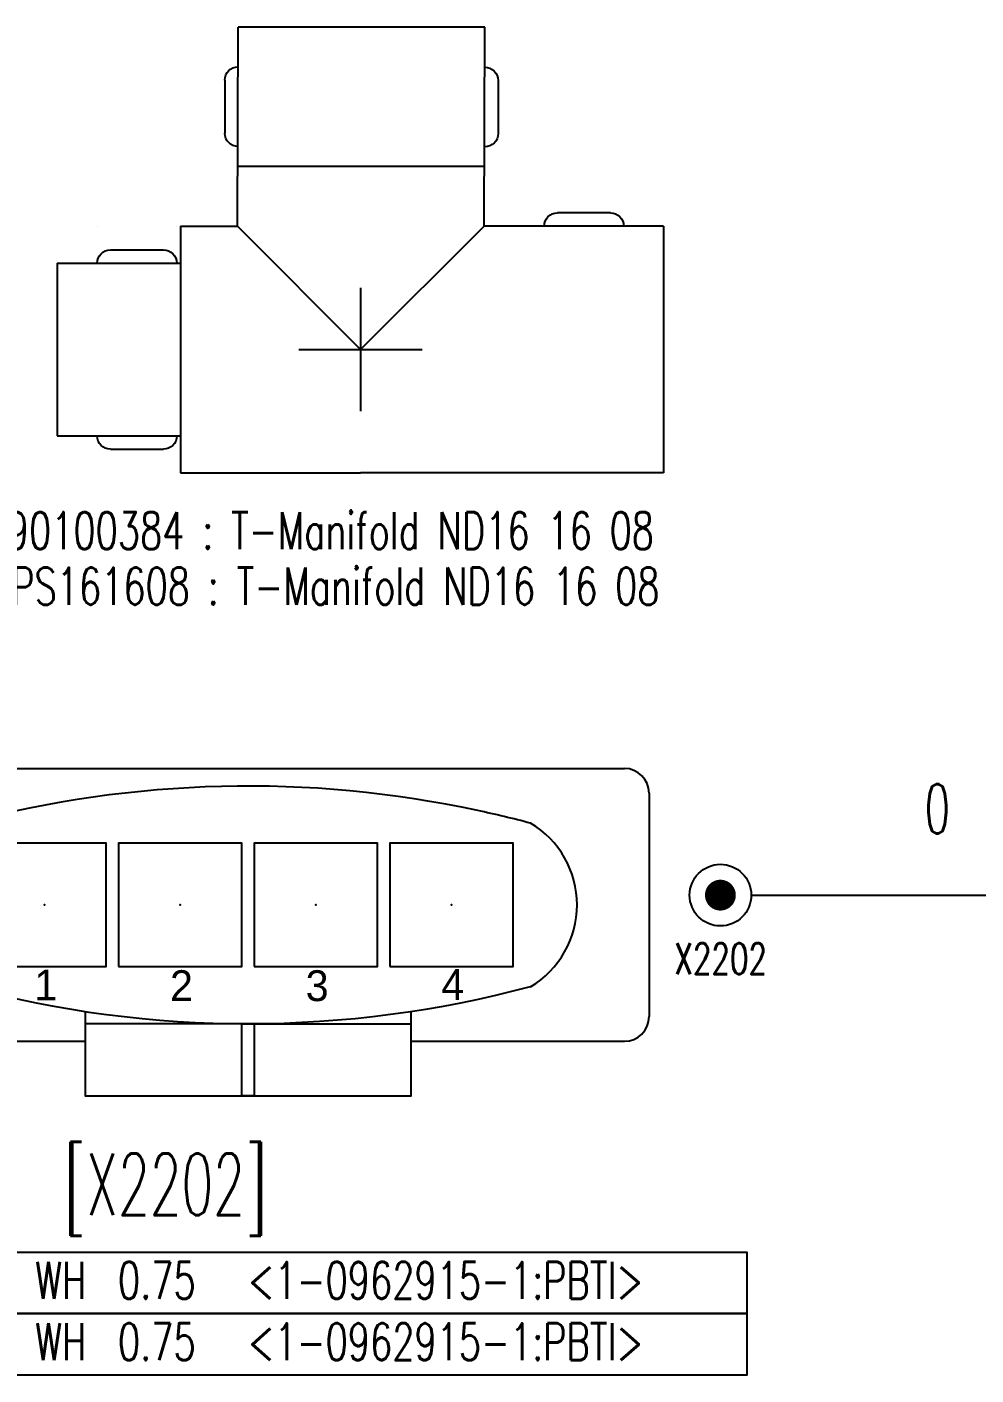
# Model space of a CAD drawing. Header units: millimetres. Extents: x -1 to 4489, y 0 to 1364.
# Drawn here: x 2135.1 to 2212, y 421 to 530.3 of the extents above; entities that cross this region are included whole.
import ezdxf

# ---------------------------------------------------------------- set-up
doc = ezdxf.new("R2010")
doc.units = ezdxf.units.MM
doc.layers.add('CAIXAS', color=7, linetype='Continuous')
doc.layers.add('LAYER_0', color=7, linetype='Continuous')
doc.styles.add('HS-BUNDLE-DIMENSION', font='ROMANS.SHX', dxfattribs={"width": 0.6, "height": 4})
doc.styles.add('HS-COMP-DESCRIPTION', font='ROMANS.SHX', dxfattribs={"width": 0.6, "height": 5})
doc.styles.add('HS-NODE', font='ROMANS.SHX', dxfattribs={"width": 0.7, "height": 2.5})
doc.styles.add('HS-PART-NO', font='ROMANS.SHX', dxfattribs={"width": 0.7, "height": 3})
doc.styles.add('HS-WIRE', font='ROMANS.SHX', dxfattribs={"width": 0.7, "height": 3})

# ---------------------------------------------------------------- blocks, each defined once
blk = doc.blocks.new('490100384')
at = {"layer": 'CAIXAS', "linetype": 'Continuous'}
for p, q in [((-10.08, 26.15), (9.92, 26.15)), ((-10.03, 10), (-10.08, 26.15)), ((9.97, 10), (9.92, 26.15)), ((-10.08, 22.89), (-10.08, 22.89)), ((9.92, 22.93), (9.92, 22.93)), ((-11.16, 21.81), (-11.16, 17.51)), ((10.99, 21.85), (10.99, 17.54)), ((-10.08, 16.43), (-10.08, 16.43)), ((9.92, 16.47), (9.92, 16.47)), ((-10.05, 14.85), (9.95, 14.85)), ((-20.27, 11.08), (-15.97, 11.08)), ((-24.58, 10), (-10.03, 10)), ((-24.58, 10), (-24.58, -10)), ((-21.35, 10), (-21.35, 10)), ((-14.89, 10), (-14.89, 10)), ((-10.03, 10), (0, 0)), ((9.97, 10), (0, 0)), ((14.58, 10), (9.97, 10)), ((14.58, 10), (14.58, -10)), ((14.89, 10), (14.89, 10)), ((21.35, 10), (21.35, 10)), ((20.27, 8.08), (15.97, 8.08)), ((24.58, 7), (14.58, 7)), ((24.58, 7), (24.58, -7)), ((24.58, -7), (14.58, -7)), ((20.27, -8.08), (15.97, -8.08)), ((-24.58, -10), (0, -10)), ((-24.58, -10), (0, -10)), ((14.58, -10), (0, -10)), ((14.58, -10), (0, -10))]:
    blk.add_line(p, q, dxfattribs=at)
at = {"layer": 'CAIXAS', "color": 6, "linetype": 'Continuous'}
for p, q in [((0, 5), (0, -5)), ((5, 0), (-5, 0))]:
    blk.add_line(p, q, dxfattribs=at)
at = {"layer": 'CAIXAS', "linetype": 'Continuous'}
for centre, start, end in [((-10.08, 21.81), 90, 180), ((9.92, 21.85), 0, 90), ((-10.08, 17.51), 180, 270), ((9.92, 17.54), 270, 360), ((-20.27, 10), 90, 180), ((-15.97, 10), 0, 90), ((15.97, 7), 90, 180), ((20.27, 7), 360, 90), ((15.97, -7), 180, 270), ((20.27, -7), 270, 0)]:
    blk.add_arc(centre, 1.08, start, end, dxfattribs=at)
blk = doc.blocks.new('BOSCH_26', base_point=(145.91, 109.22))
at = {"layer": 'LAYER_0', "color": 7}
for points in [[(115.4, 120.28), (176.42, 120.28)], [(113.4, 100.16), (113.4, 118.28)], [(178.42, 118.28), (178.42, 100.16)], [(124.41, 104.22), (134.41, 104.22), (134.41, 114.22), (124.41, 114.22), (124.41, 104.22)], [(135.41, 104.22), (145.41, 104.22), (145.41, 114.22), (135.41, 114.22), (135.41, 104.22)], [(146.41, 104.22), (156.41, 104.22), (156.41, 114.22), (146.41, 114.22), (146.41, 104.22)], [(157.41, 104.22), (167.41, 104.22), (167.41, 114.22), (157.41, 114.22), (157.41, 104.22)], [(132.69, 100.58), (132.69, 93.748), (159.12, 93.748), (159.12, 100.58)], [(145.91, 99.589), (132.69, 99.589)], [(145.41, 93.748), (145.41, 99.589), (146.41, 99.589), (146.41, 93.748), (145.41, 93.748)], [(145.91, 99.589), (159.12, 99.589)], [(132.69, 98.157), (115.4, 98.157)], [(176.42, 98.157), (159.12, 98.157)]]:
    blk.add_lwpolyline(points, dxfattribs=at)
for centre, radius, start, end in [((115.4, 118.28), 2, 90, 180), ((176.42, 118.28), 2, 0, 90), ((145.91, 30.233), 88.618, 77.874, 104.93), ((127.06, 109.22), 7.739, 120.94, 239.07), ((145.91, 30.233), 88.618, 75.02, 77.874), ((164.84, 109.22), 7.739, 300.93, 59.062), ((145.91, 188.21), 88.618, 255.07, 284.98), ((115.4, 100.16), 2, 180, 270), ((176.42, 100.16), 2, 270, 0)]:
    blk.add_arc(centre, radius, start, end, dxfattribs=at)
for p in [(129.41, 109.22), (140.41, 109.22), (151.41, 109.22), (162.41, 109.22)]:
    blk.add_point(p, dxfattribs=at)
for s, p in [('1', (128.58, 101.48)), ('2', (139.58, 101.42)), ('3', (150.58, 101.42)), ('4', (161.58, 101.51))]:
    blk.add_text(s, height=2.5, dxfattribs=at).set_placement(p)
blk = doc.blocks.new('418921157')
at = {"layer": 'LAYER_0', "color": 7}
blk.add_blockref('BOSCH_26', (5.5, 5), dxfattribs=at)

msp = doc.modelspace()

# ---------------------------------------------------------------- linework, layer by layer
at = {"color": 7, "linetype": 'Continuous'}
msp.add_lwpolyline([(2190.69, 459.9, 1.25, 1.25, 1), (2191.94, 459.9, 1.25, 1.25, 1)], format="xyseb", close=True, dxfattribs=at)
at = {"color": 7, "ltscale": 8}
msp.add_lwpolyline([(2193.82, 459.9), (2230.23, 459.9)], dxfattribs=at)
at = {"color": 7, "linetype": 'Continuous'}
for points in [[(2111.07, 425.97), (2111.07, 430.95), (2193.47, 430.95), (2193.47, 425.97), (2111.07, 425.97)], [(2111.07, 420.99), (2111.07, 425.97), (2193.47, 425.97), (2193.47, 420.99), (2111.07, 420.99)]]:
    msp.add_lwpolyline(points, dxfattribs=at)
msp.add_circle((2191.32, 459.9), 2.5, dxfattribs=at)

# ---------------------------------------------------------------- block references
at = {"xscale": -1}
msp.add_blockref('490100384', (2162.13, 504.13), dxfattribs=at)
msp.add_blockref('418921157', (2147.52, 454.11))

# ---------------------------------------------------------------- texts
at = {"color": 200, "linetype": 'Continuous', "style": 'HS-PART-NO', "width": 0.7}
for s, p in [('LEONI 490100384 : T-Manifold ND16 16 08', (2122.3, 487.95)), ('FENDT TPS161608 : T-Manifold ND16 16 08', (2122.3, 483.45))]:
    msp.add_text(s, height=3, dxfattribs=at).set_placement(p)
at = {"color": 1, "linetype": 'Continuous', "ltscale": 8, "style": 'HS-BUNDLE-DIMENSION', "width": 0.6}
msp.add_text('0', height=4, dxfattribs=at).set_placement((2207.88, 464.9))
at = {"color": 5, "linetype": 'Continuous'}
for s, height, style, width, p in [('X2202', 2.5, 'HS-NODE', 0.7, (2187.59, 453.5)), (' [X2202]', 5, 'HS-COMP-DESCRIPTION', 0.6, (2136.05, 433.95)), ('WH ', 3, 'HS-WIRE', 0.7, (2135.77, 427.17)), ('0.75 ', 3, 'HS-WIRE', 0.7, (2142.47, 427.17)), (' <1-0962915-1:PBTI>  ', 3, 'HS-WIRE', 0.7, (2151.57, 427.17)), ('WH ', 3, 'HS-WIRE', 0.7, (2135.77, 422.19)), ('0.75 ', 3, 'HS-WIRE', 0.7, (2142.47, 422.19)), (' <1-0962915-1:PBTI>  ', 3, 'HS-WIRE', 0.7, (2151.57, 422.19))]:
    msp.add_text(s, height=height, dxfattribs=dict(at, style=style, width=width)).set_placement(p)

doc.saveas('drawing.dxf')
